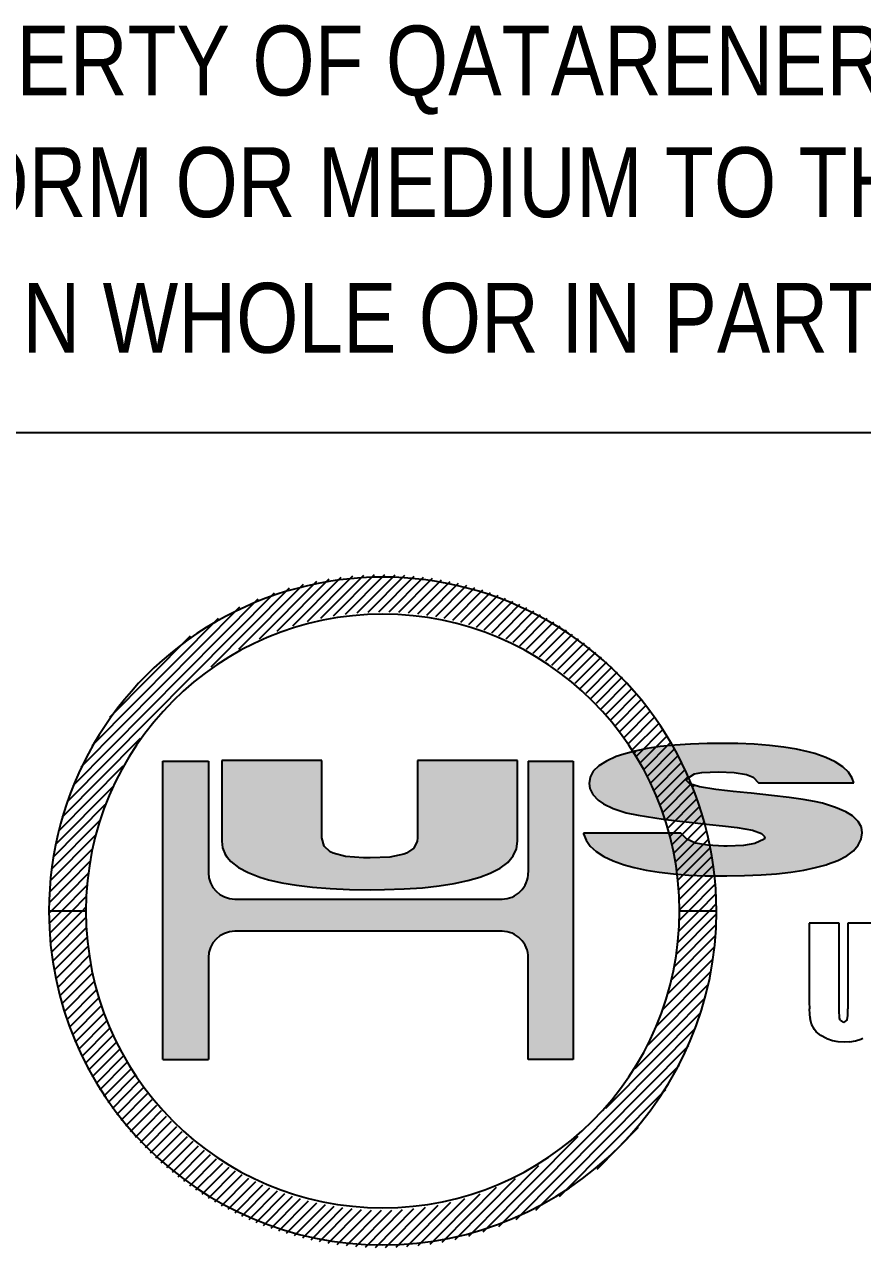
# Model space of a CAD drawing. Header units: millimetres. Extents: x -122 to 473, y -100 to 321.
# Drawn here: x 403.44 to 414.34, y -11.88 to 4.02 of the extents above; entities that cross this region are included whole.
import ezdxf

# ---------------------------------------------------------------- set-up
doc = ezdxf.new("R2010")
doc.units = ezdxf.units.MM
doc.styles.add('Arial Narrow', font='ARIALN.TTF', dxfattribs={"height": 0.2})

# ---------------------------------------------------------------- blocks, each defined once
blk = doc.blocks.new('Unknown-234528872-4356')
at = {"linetype": 'Continuous'}
for points in [[(412.714, -5.329), (412.484, -5.326), (410.836, -5.689)], [(412.484, -5.326), (412.318, -5.327), (410.836, -5.689)], [(412.318, -5.327), (412.099, -5.335), (410.836, -5.689)], [(412.928, -5.338), (412.714, -5.329), (410.836, -5.689)], [(412.099, -5.335), (411.896, -5.348), (410.836, -5.689)], [(413.128, -5.354), (412.928, -5.338), (410.836, -5.689)], [(411.896, -5.348), (411.707, -5.369), (410.836, -5.689)], [(413.312, -5.375), (413.128, -5.354), (410.836, -5.689)], [(411.707, -5.369), (411.535, -5.395), (410.836, -5.689)], [(413.48, -5.402), (413.312, -5.375), (410.836, -5.689)], [(411.535, -5.395), (411.377, -5.426), (410.836, -5.689)], [(413.632, -5.436), (413.48, -5.402), (410.836, -5.689)], [(405.831, -5.559), (405.238, -5.559), (405.831, -7.007)], [(405.831, -7.007), (405.238, -5.559), (405.832, -7.024)], [(405.832, -7.024), (405.238, -5.559), (405.833, -7.041)], [(405.833, -7.041), (405.238, -5.559), (405.835, -7.058)], [(405.835, -7.058), (405.238, -5.559), (405.838, -7.074)], [(405.838, -7.074), (405.238, -5.559), (405.841, -7.091)], [(405.841, -7.091), (405.238, -5.559), (405.846, -7.107)], [(405.846, -7.107), (405.238, -5.559), (405.851, -7.123)], [(405.851, -7.123), (405.238, -5.559), (405.857, -7.139)], [(405.238, -5.559), (405.238, -9.436), (405.857, -7.139)], [(407.306, -5.547), (406.004, -5.547), (406.015, -6.685)], [(406.004, -5.547), (406.004, -6.597), (406.015, -6.685)], [(407.306, -6.556), (407.306, -5.547), (406.015, -6.685)], [(409.852, -5.547), (408.549, -5.547), (409.624, -6.949)], [(408.549, -5.547), (408.549, -6.556), (409.624, -6.949)], [(409.852, -6.597), (409.852, -5.547), (409.624, -6.949)], [(409.747, -7.784), (410.573, -5.559), (409.731, -7.78)], [(410.573, -5.559), (409.969, -7.123), (409.731, -7.78)], [(409.763, -7.789), (410.573, -5.559), (409.747, -7.784)], [(409.779, -7.795), (410.573, -5.559), (409.763, -7.789)], [(409.794, -7.802), (410.573, -5.559), (409.779, -7.795)], [(409.809, -7.81), (410.573, -5.559), (409.794, -7.802)], [(409.823, -7.818), (410.573, -5.559), (409.809, -7.81)], [(409.838, -7.827), (410.573, -5.559), (409.823, -7.818)], [(409.851, -7.837), (410.573, -5.559), (409.838, -7.827)], [(409.864, -7.847), (410.573, -5.559), (409.851, -7.837)], [(409.877, -7.858), (410.573, -5.559), (409.864, -7.847)], [(409.889, -7.87), (410.573, -5.559), (409.877, -7.858)], [(409.901, -7.882), (410.573, -5.559), (409.889, -7.87)], [(409.912, -7.895), (410.573, -5.559), (409.901, -7.882)], [(409.922, -7.908), (410.573, -5.559), (409.912, -7.895)], [(409.931, -7.922), (410.573, -5.559), (409.922, -7.908)], [(409.94, -7.936), (410.573, -5.559), (409.931, -7.922)], [(409.949, -7.951), (410.573, -5.559), (409.94, -7.936)], [(409.956, -7.966), (410.573, -5.559), (409.949, -7.951)], [(409.963, -7.981), (410.573, -5.559), (409.956, -7.966)], [(410.573, -9.436), (410.573, -5.559), (409.963, -7.981)], [(409.974, -7.107), (409.969, -7.123), (410.573, -5.559)], [(409.979, -7.091), (409.974, -7.107), (410.573, -5.559)], [(409.982, -7.074), (409.979, -7.091), (410.573, -5.559)], [(409.985, -7.058), (409.982, -7.074), (410.573, -5.559)], [(409.987, -7.041), (409.985, -7.058), (410.573, -5.559)], [(409.988, -7.024), (409.987, -7.041), (410.573, -5.559)], [(409.989, -7.007), (409.988, -7.024), (410.573, -5.559)], [(409.989, -5.559), (409.989, -7.007), (410.573, -5.559)], [(411.377, -5.426), (411.234, -5.465), (410.836, -5.689)], [(413.716, -5.458), (413.632, -5.436), (410.836, -5.689)], [(413.86, -5.508), (413.716, -5.458), (410.836, -5.689)], [(411.234, -5.465), (411.133, -5.499), (410.836, -5.689)], [(411.133, -5.499), (411.006, -5.556), (410.836, -5.689)], [(413.982, -5.565), (413.86, -5.508), (410.836, -5.689)], [(411.006, -5.556), (410.907, -5.619), (410.836, -5.689)], [(414.079, -5.63), (413.982, -5.565), (410.836, -5.689)], [(410.793, -5.765), (410.78, -5.847), (410.836, -5.689)], [(410.78, -5.847), (410.789, -5.913), (410.836, -5.689)], [(410.789, -5.913), (410.828, -5.991), (410.836, -5.689)], [(410.828, -5.991), (410.897, -6.063), (410.836, -5.689)], [(414.153, -5.702), (414.079, -5.63), (410.836, -5.689)], [(410.897, -6.063), (410.968, -6.111), (410.836, -5.689)], [(410.968, -6.111), (411.092, -6.171), (410.836, -5.689)], [(411.092, -6.171), (411.248, -6.224), (410.836, -5.689)], [(411.248, -6.224), (411.264, -6.23), (410.836, -5.689)], [(411.264, -6.23), (411.419, -6.261), (410.836, -5.689)], [(411.419, -6.261), (411.636, -6.296), (410.836, -5.689)], [(411.636, -6.296), (411.746, -6.311), (410.836, -5.689)], [(411.746, -6.311), (411.921, -6.334), (410.836, -5.689)], [(411.921, -6.334), (412.122, -6.357), (410.836, -5.689)], [(412.122, -6.357), (412.349, -6.382), (410.836, -5.689)], [(412.349, -6.382), (412.517, -6.398), (410.836, -5.689)], [(412.517, -6.398), (412.707, -6.42), (410.836, -5.689)], [(412.707, -6.42), (412.907, -6.456), (410.836, -5.689)], [(412.907, -6.456), (413.025, -6.497), (410.836, -5.689)], [(413.025, -6.497), (414.018, -6.848), (410.836, -5.689)], [(414.018, -6.848), (414.131, -6.789), (410.836, -5.689)], [(414.131, -6.789), (414.219, -6.724), (410.836, -5.689)], [(414.219, -6.724), (414.282, -6.652), (410.836, -5.689)], [(414.282, -6.652), (414.32, -6.573), (410.836, -5.689)], [(414.32, -6.573), (414.332, -6.488), (410.836, -5.689)], [(414.332, -6.488), (414.322, -6.418), (410.836, -5.689)], [(414.322, -6.418), (414.28, -6.34), (410.836, -5.689)], [(414.28, -6.34), (414.208, -6.27), (410.836, -5.689)], [(414.208, -6.27), (414.118, -6.216), (410.836, -5.689)], [(414.118, -6.216), (413.984, -6.158), (410.836, -5.689)], [(413.984, -6.158), (412.428, -5.925), (410.836, -5.689)], [(412.428, -5.925), (412.217, -5.89), (410.836, -5.689)], [(412.217, -5.89), (412.091, -5.851), (410.836, -5.689)], [(412.091, -5.851), (412.049, -5.808), (410.836, -5.689)], [(412.049, -5.808), (412.053, -5.786), (410.836, -5.689)], [(412.053, -5.786), (412.151, -5.723), (410.836, -5.689)], [(412.151, -5.723), (412.247, -5.706), (410.836, -5.689)], [(412.247, -5.706), (412.463, -5.695), (410.836, -5.689)], [(412.463, -5.695), (414.153, -5.702), (410.836, -5.689)], [(412.666, -5.704), (414.153, -5.702), (412.463, -5.695)], [(414.202, -5.779), (414.153, -5.702), (412.666, -5.704)], [(412.829, -5.731), (414.222, -5.839), (412.666, -5.704)], [(414.222, -5.839), (414.202, -5.779), (412.666, -5.704)], [(412.913, -5.765), (414.222, -5.839), (412.829, -5.731)], [(412.986, -5.839), (414.222, -5.839), (412.913, -5.765)], [(412.583, -5.944), (412.428, -5.925), (413.984, -6.158)], [(412.655, -5.952), (412.583, -5.944), (413.984, -6.158)], [(412.838, -5.97), (412.655, -5.952), (413.984, -6.158)], [(412.889, -5.974), (412.838, -5.97), (413.984, -6.158)], [(413.155, -6.003), (412.889, -5.974), (413.984, -6.158)], [(413.382, -6.031), (413.155, -6.003), (413.984, -6.158)], [(413.567, -6.057), (413.382, -6.031), (413.984, -6.158)], [(413.713, -6.083), (413.567, -6.057), (413.984, -6.158)], [(413.815, -6.105), (413.713, -6.083), (413.984, -6.158)], [(411.974, -6.494), (410.708, -6.494), (412.052, -6.573)], [(412.052, -6.573), (410.708, -6.494), (412.164, -6.622)], [(412.164, -6.622), (410.708, -6.494), (412.32, -6.65)], [(410.708, -6.494), (410.709, -6.502), (412.32, -6.65)], [(410.709, -6.502), (410.742, -6.585), (412.32, -6.65)], [(413.065, -6.543), (413.573, -6.974), (413.025, -6.497)], [(413.573, -6.974), (413.726, -6.942), (413.025, -6.497)], [(413.726, -6.942), (413.864, -6.904), (413.025, -6.497)], [(413.864, -6.904), (413.88, -6.899), (413.025, -6.497)], [(413.88, -6.899), (414.018, -6.848), (413.025, -6.497)], [(407.334, -6.661), (407.306, -6.556), (406.015, -6.685)], [(407.413, -6.735), (407.334, -6.661), (406.015, -6.685)], [(408.545, -6.596), (408.503, -6.691), (409.624, -6.949)], [(408.549, -6.556), (408.545, -6.596), (409.624, -6.949)], [(409.838, -6.698), (409.852, -6.597), (409.624, -6.949)], [(412.32, -6.65), (410.742, -6.585), (412.533, -6.661)], [(410.742, -6.585), (410.797, -6.662), (412.533, -6.661)], [(412.533, -6.661), (410.797, -6.662), (412.575, -6.661)], [(410.797, -6.662), (410.874, -6.732), (412.575, -6.661)], [(412.575, -6.661), (410.874, -6.732), (412.79, -6.653)], [(410.874, -6.732), (410.973, -6.796), (412.79, -6.653)], [(410.973, -6.796), (411.095, -6.854), (412.79, -6.653)], [(411.095, -6.854), (411.239, -6.904), (412.79, -6.653)], [(412.79, -6.653), (411.239, -6.904), (412.936, -6.629)], [(411.239, -6.904), (411.366, -6.939), (412.936, -6.629)], [(411.366, -6.939), (411.523, -6.974), (412.936, -6.629)], [(411.523, -6.974), (411.693, -7.001), (412.936, -6.629)], [(411.693, -7.001), (411.878, -7.022), (412.936, -6.629)], [(411.878, -7.022), (412.077, -7.038), (412.936, -6.629)], [(412.077, -7.038), (412.29, -7.047), (412.936, -6.629)], [(412.936, -6.629), (412.29, -7.047), (413.056, -6.571)], [(412.29, -7.047), (412.517, -7.05), (413.056, -6.571)], [(412.517, -7.05), (412.572, -7.05), (413.056, -6.571)], [(412.572, -7.05), (412.803, -7.046), (413.056, -6.571)], [(412.803, -7.046), (413.018, -7.036), (413.056, -6.571)], [(413.056, -6.571), (413.018, -7.036), (413.065, -6.543)], [(413.018, -7.036), (413.219, -7.021), (413.065, -6.543)], [(413.219, -7.021), (413.403, -7.001), (413.065, -6.543)], [(413.403, -7.001), (413.573, -6.974), (413.065, -6.543)], [(406.054, -6.778), (406.123, -6.863), (406.015, -6.685)], [(406.123, -6.863), (406.22, -6.939), (406.015, -6.685)], [(406.22, -6.939), (406.346, -7.007), (406.015, -6.685)], [(406.346, -7.007), (406.499, -7.066), (406.015, -6.685)], [(406.499, -7.066), (406.612, -7.099), (406.015, -6.685)], [(406.612, -7.099), (406.783, -7.139), (406.015, -6.685)], [(406.783, -7.139), (406.974, -7.172), (406.015, -6.685)], [(406.974, -7.172), (407.185, -7.197), (406.015, -6.685)], [(407.185, -7.197), (407.415, -7.215), (406.015, -6.685)], [(407.415, -7.215), (407.665, -7.226), (406.015, -6.685)], [(407.665, -7.226), (407.935, -7.229), (406.015, -6.685)], [(407.935, -7.229), (408.121, -7.228), (406.015, -6.685)], [(408.121, -7.228), (408.377, -7.219), (406.015, -6.685)], [(408.377, -7.219), (408.613, -7.203), (406.015, -6.685)], [(408.613, -7.203), (408.83, -7.18), (406.015, -6.685)], [(408.83, -7.18), (409.026, -7.15), (406.015, -6.685)], [(409.026, -7.15), (409.204, -7.111), (406.015, -6.685)], [(409.204, -7.111), (409.361, -7.067), (406.015, -6.685)], [(409.361, -7.067), (409.495, -7.016), (406.015, -6.685)], [(409.495, -7.016), (409.624, -6.949), (406.015, -6.685)], [(409.624, -6.949), (407.848, -6.813), (406.015, -6.685)], [(407.848, -6.813), (407.614, -6.796), (406.015, -6.685)], [(407.614, -6.796), (407.453, -6.755), (406.015, -6.685)], [(407.453, -6.755), (407.413, -6.735), (406.015, -6.685)], [(407.935, -6.815), (407.848, -6.813), (409.624, -6.949)], [(408.19, -6.804), (407.935, -6.815), (409.624, -6.949)], [(408.373, -6.768), (408.19, -6.804), (409.624, -6.949)], [(408.408, -6.756), (408.373, -6.768), (409.624, -6.949)], [(408.503, -6.691), (408.408, -6.756), (409.624, -6.949)], [(409.794, -6.79), (409.838, -6.698), (409.624, -6.949)], [(409.723, -6.874), (409.794, -6.79), (409.624, -6.949)], [(405.857, -7.139), (405.238, -9.436), (405.864, -7.154)], [(405.864, -7.154), (405.238, -9.436), (405.871, -7.169)], [(409.698, -7.773), (409.956, -7.154), (409.682, -7.771)], [(409.956, -7.154), (409.949, -7.169), (409.682, -7.771)], [(409.715, -7.776), (409.963, -7.139), (409.698, -7.773)], [(409.963, -7.139), (409.956, -7.154), (409.698, -7.773)], [(409.731, -7.78), (409.963, -7.139), (409.715, -7.776)], [(409.969, -7.123), (409.963, -7.139), (409.731, -7.78)], [(405.871, -7.169), (405.238, -9.436), (405.88, -7.184)], [(405.88, -7.184), (405.238, -9.436), (405.889, -7.198)], [(405.889, -7.198), (405.238, -9.436), (405.898, -7.212)], [(405.898, -7.212), (405.238, -9.436), (405.908, -7.225)], [(405.908, -7.225), (405.238, -9.436), (405.919, -7.238)], [(405.919, -7.238), (405.238, -9.436), (405.931, -7.25)], [(405.931, -7.25), (405.238, -9.436), (405.943, -7.262)], [(405.943, -7.262), (405.238, -9.436), (405.956, -7.273)], [(405.956, -7.273), (405.238, -9.436), (405.969, -7.283)], [(405.969, -7.283), (405.238, -9.436), (405.982, -7.293)], [(405.982, -7.293), (405.238, -9.436), (405.997, -7.302)], [(405.997, -7.302), (405.238, -9.436), (406.011, -7.31)], [(406.011, -7.31), (405.238, -9.436), (406.026, -7.318)], [(409.949, -7.169), (409.94, -7.184), (409.682, -7.771)], [(409.94, -7.184), (409.931, -7.198), (409.682, -7.771)], [(409.931, -7.198), (409.922, -7.212), (409.682, -7.771)], [(409.922, -7.212), (409.912, -7.225), (409.682, -7.771)], [(409.912, -7.225), (409.901, -7.238), (409.682, -7.771)], [(409.901, -7.238), (409.889, -7.25), (409.682, -7.771)], [(409.889, -7.25), (409.877, -7.262), (409.682, -7.771)], [(409.877, -7.262), (409.864, -7.273), (409.682, -7.771)], [(409.864, -7.273), (409.851, -7.283), (409.682, -7.771)], [(409.851, -7.283), (409.838, -7.293), (409.682, -7.771)], [(409.838, -7.293), (409.823, -7.302), (409.682, -7.771)], [(409.823, -7.302), (409.809, -7.31), (409.682, -7.771)], [(409.809, -7.31), (409.794, -7.318), (409.682, -7.771)], [(406.026, -7.318), (405.238, -9.436), (406.041, -7.324)], [(406.041, -7.324), (405.238, -9.436), (406.057, -7.33)], [(406.057, -7.33), (405.238, -9.436), (406.073, -7.336)], [(406.073, -7.336), (405.238, -9.436), (406.089, -7.34)], [(406.089, -7.34), (405.238, -9.436), (406.105, -7.344)], [(406.105, -7.344), (405.238, -9.436), (406.122, -7.347)], [(405.238, -9.436), (405.857, -7.981), (406.122, -7.347)], [(405.857, -7.981), (405.864, -7.966), (406.122, -7.347)], [(406.122, -7.347), (405.864, -7.966), (406.138, -7.349)], [(406.138, -7.349), (405.864, -7.966), (406.155, -7.35)], [(405.864, -7.966), (405.871, -7.951), (406.155, -7.35)], [(406.155, -7.35), (405.871, -7.951), (406.172, -7.351)], [(405.871, -7.951), (405.88, -7.936), (406.172, -7.351)], [(405.88, -7.936), (405.889, -7.922), (406.172, -7.351)], [(405.889, -7.922), (405.898, -7.908), (406.172, -7.351)], [(405.898, -7.908), (405.908, -7.895), (406.172, -7.351)], [(405.908, -7.895), (405.919, -7.882), (406.172, -7.351)], [(405.919, -7.882), (405.931, -7.87), (406.172, -7.351)], [(405.931, -7.87), (405.943, -7.858), (406.172, -7.351)], [(405.943, -7.858), (405.956, -7.847), (406.172, -7.351)], [(405.956, -7.847), (405.969, -7.837), (406.172, -7.351)], [(405.969, -7.837), (405.982, -7.827), (406.172, -7.351)], [(405.982, -7.827), (405.997, -7.818), (406.172, -7.351)], [(405.997, -7.818), (406.011, -7.81), (406.172, -7.351)], [(406.011, -7.81), (406.026, -7.802), (406.172, -7.351)], [(406.026, -7.802), (406.041, -7.795), (406.172, -7.351)], [(406.041, -7.795), (406.057, -7.789), (406.172, -7.351)], [(406.057, -7.789), (406.073, -7.784), (406.172, -7.351)], [(406.073, -7.784), (406.089, -7.78), (406.172, -7.351)], [(406.089, -7.78), (406.105, -7.776), (406.172, -7.351)], [(406.105, -7.776), (406.122, -7.773), (406.172, -7.351)], [(406.122, -7.773), (406.138, -7.771), (406.172, -7.351)], [(406.138, -7.771), (406.155, -7.77), (406.172, -7.351)], [(406.155, -7.77), (406.172, -7.769), (406.172, -7.351)], [(406.172, -7.769), (409.649, -7.769), (406.172, -7.351)], [(409.649, -7.769), (409.665, -7.77), (406.172, -7.351)], [(409.665, -7.77), (409.682, -7.771), (406.172, -7.351)], [(409.682, -7.771), (409.649, -7.351), (406.172, -7.351)], [(409.665, -7.35), (409.649, -7.351), (409.682, -7.771)], [(409.682, -7.349), (409.665, -7.35), (409.682, -7.771)], [(409.794, -7.318), (409.779, -7.324), (409.682, -7.771)], [(409.779, -7.324), (409.763, -7.33), (409.682, -7.771)], [(409.763, -7.33), (409.747, -7.336), (409.682, -7.771)], [(409.747, -7.336), (409.731, -7.34), (409.682, -7.771)], [(409.731, -7.34), (409.715, -7.344), (409.682, -7.771)], [(409.715, -7.344), (409.698, -7.347), (409.682, -7.771)], [(409.698, -7.347), (409.682, -7.349), (409.682, -7.771)], [(405.851, -7.997), (405.857, -7.981), (405.238, -9.436)], [(405.846, -8.013), (405.851, -7.997), (405.238, -9.436)], [(405.841, -8.029), (405.846, -8.013), (405.238, -9.436)], [(405.838, -8.045), (405.841, -8.029), (405.238, -9.436)], [(405.835, -8.062), (405.838, -8.045), (405.238, -9.436)], [(405.833, -8.079), (405.835, -8.062), (405.238, -9.436)], [(405.832, -8.096), (405.833, -8.079), (405.238, -9.436)], [(405.831, -8.112), (405.832, -8.096), (405.238, -9.436)], [(409.969, -7.997), (410.573, -9.436), (409.963, -7.981)], [(409.974, -8.013), (410.573, -9.436), (409.969, -7.997)], [(409.979, -8.029), (410.573, -9.436), (409.974, -8.013)], [(409.982, -8.045), (410.573, -9.436), (409.979, -8.029)], [(409.985, -8.062), (410.573, -9.436), (409.982, -8.045)], [(409.987, -8.079), (410.573, -9.436), (409.985, -8.062)], [(409.988, -8.096), (410.573, -9.436), (409.987, -8.079)], [(409.989, -8.112), (410.573, -9.436), (409.988, -8.096)], [(405.831, -9.436), (405.831, -8.112), (405.238, -9.436)], [(409.989, -9.436), (410.573, -9.436), (409.989, -8.112)]]:
    blk.add_hatch(color=3, dxfattribs=at).paths.add_polyline_path(points)
at = {"color": 7, "linetype": 'Continuous'}
for p in [(378.469, -1.286), (378.472, -1.286)]:
    blk.add_line(p, (457.654, -1.286), dxfattribs=at)
at = {"color": 3, "linetype": 'Continuous'}
for p, q in [((406.93, -3.797), (407.558, -3.164)), ((407.118, -3.742), (407.708, -3.148)), ((407.294, -3.7), (407.852, -3.137)), ((407.459, -3.669), (407.992, -3.131)), ((407.615, -3.645), (408.126, -3.13)), ((407.765, -3.629), (408.257, -3.133)), ((407.908, -3.62), (408.384, -3.14)), ((408.046, -3.615), (408.508, -3.15)), ((408.179, -3.616), (408.628, -3.163)), ((408.308, -3.621), (408.746, -3.179)), ((405.866, -4.331), (406.884, -3.304)), ((406.226, -4.103), (407.067, -3.255)), ((406.495, -3.966), (407.239, -3.216)), ((406.725, -3.869), (407.402, -3.187)), ((408.433, -3.63), (408.861, -3.198)), ((408.554, -3.642), (408.973, -3.22)), ((408.672, -3.658), (409.082, -3.244)), ((408.786, -3.678), (409.19, -3.271)), ((408.898, -3.7), (409.295, -3.3)), ((409.007, -3.725), (409.397, -3.331)), ((403.991, -6.086), (406.689, -3.367)), ((404.07, -5.872), (406.476, -3.447)), ((409.113, -3.752), (409.498, -3.364)), ((409.217, -3.782), (409.597, -3.4)), ((409.318, -3.815), (409.694, -3.437)), ((409.418, -3.85), (409.788, -3.476)), ((404.175, -5.632), (406.238, -3.552)), ((409.514, -3.887), (409.881, -3.517)), ((409.609, -3.926), (409.973, -3.56)), ((409.702, -3.967), (410.062, -3.604)), ((409.793, -4.011), (410.15, -3.65)), ((404.319, -5.352), (405.96, -3.697)), ((409.882, -4.056), (410.236, -3.698)), ((409.968, -4.103), (410.321, -3.748)), ((410.054, -4.152), (410.404, -3.799)), ((404.549, -4.984), (405.596, -3.93)), ((410.137, -4.203), (410.485, -3.852)), ((410.218, -4.255), (410.565, -3.906)), ((410.298, -4.31), (410.643, -3.962)), ((410.376, -4.366), (410.72, -4.019)), ((410.452, -4.424), (410.795, -4.078)), ((410.527, -4.483), (410.869, -4.139)), ((410.6, -4.544), (410.941, -4.2)), ((410.671, -4.607), (411.012, -4.264)), ((410.741, -4.672), (411.081, -4.329)), ((410.809, -4.738), (411.149, -4.395)), ((410.876, -4.805), (411.216, -4.463)), ((410.94, -4.875), (411.281, -4.532)), ((411.004, -4.946), (411.344, -4.602)), ((411.065, -5.019), (411.407, -4.675)), ((411.125, -5.093), (411.467, -4.748)), ((411.183, -5.169), (411.526, -4.823)), ((411.24, -5.247), (411.584, -4.9)), ((411.294, -5.327), (411.64, -4.978)), ((411.347, -5.408), (411.695, -5.058)), ((411.399, -5.491), (411.748, -5.139)), ((411.448, -5.576), (411.799, -5.222)), ((403.929, -6.284), (404.947, -5.257)), ((411.535, -5.395), (411.377, -5.426)), ((411.496, -5.662), (411.849, -5.306)), ((411.707, -5.369), (411.535, -5.395)), ((411.542, -5.751), (411.898, -5.392)), ((411.896, -5.348), (411.707, -5.369)), ((412.099, -5.335), (411.896, -5.348)), ((412.318, -5.327), (412.099, -5.335)), ((412.484, -5.326), (412.318, -5.327)), ((412.714, -5.329), (412.484, -5.326)), ((412.928, -5.338), (412.714, -5.329)), ((413.128, -5.354), (412.928, -5.338)), ((413.312, -5.375), (413.128, -5.354)), ((413.48, -5.402), (413.312, -5.375)), ((413.632, -5.436), (413.48, -5.402)), ((405.238, -9.436), (405.238, -5.559)), ((405.238, -5.559), (405.831, -5.559)), ((405.238, -5.562), (405.241, -5.559)), ((405.831, -5.559), (405.831, -7.007)), ((406.004, -5.547), (406.004, -6.597)), ((407.306, -5.547), (406.004, -5.547)), ((407.306, -6.556), (407.306, -5.547)), ((408.549, -5.547), (408.549, -6.556)), ((409.852, -5.547), (408.549, -5.547)), ((408.549, -5.56), (408.561, -5.547)), ((409.852, -6.597), (409.852, -5.547)), ((409.989, -5.559), (409.989, -7.007)), ((409.989, -5.559), (410.573, -5.559)), ((410.573, -5.559), (410.573, -9.436)), ((411.006, -5.556), (410.907, -5.619)), ((411.133, -5.499), (411.006, -5.556)), ((411.234, -5.465), (411.133, -5.499)), ((411.377, -5.426), (411.234, -5.465)), ((411.37, -5.444), (411.39, -5.424)), ((411.586, -5.841), (411.944, -5.48)), ((413.716, -5.458), (413.632, -5.436)), ((413.86, -5.508), (413.716, -5.458)), ((413.982, -5.565), (413.86, -5.508)), ((414.079, -5.63), (413.982, -5.565)), ((403.88, -6.467), (404.721, -5.62)), ((410.836, -5.689), (410.793, -5.765)), ((410.907, -5.619), (410.836, -5.689)), ((411.628, -5.934), (411.989, -5.569)), ((411.668, -6.028), (412.033, -5.66)), ((412.053, -5.786), (412.151, -5.723)), ((412.151, -5.723), (412.247, -5.706)), ((412.247, -5.706), (412.463, -5.695)), ((412.463, -5.695), (412.666, -5.704)), ((412.666, -5.704), (412.829, -5.731)), ((414.153, -5.702), (414.079, -5.63)), ((414.202, -5.779), (414.153, -5.702)), ((410.793, -5.765), (410.78, -5.847)), ((410.78, -5.847), (410.789, -5.913)), ((411.705, -6.125), (412.074, -5.753)), ((411.741, -6.224), (412.114, -5.848)), ((412.049, -5.808), (412.053, -5.786)), ((412.091, -5.851), (412.049, -5.808)), ((412.217, -5.89), (412.091, -5.851)), ((412.131, -5.89), (412.151, -5.87)), ((412.829, -5.731), (412.913, -5.765)), ((412.913, -5.765), (412.986, -5.839)), ((412.986, -5.839), (414.222, -5.839)), ((414.222, -5.839), (414.202, -5.779)), ((403.842, -6.641), (404.585, -5.892)), ((410.789, -5.913), (410.828, -5.991)), ((410.828, -5.991), (410.897, -6.063)), ((411.775, -6.325), (412.152, -5.944)), ((411.806, -6.428), (412.188, -6.043)), ((412.428, -5.925), (412.217, -5.89)), ((412.583, -5.944), (412.428, -5.925)), ((412.655, -5.952), (412.583, -5.944)), ((412.838, -5.97), (412.655, -5.952)), ((412.889, -5.974), (412.838, -5.97)), ((413.155, -6.003), (412.889, -5.974)), ((413.382, -6.031), (413.155, -6.003)), ((413.567, -6.057), (413.382, -6.031)), ((403.812, -6.806), (404.489, -6.123)), ((410.897, -6.063), (410.968, -6.111)), ((410.968, -6.111), (411.092, -6.171)), ((411.092, -6.171), (411.248, -6.224)), ((411.834, -6.534), (412.222, -6.143)), ((413.713, -6.083), (413.567, -6.057)), ((413.815, -6.105), (413.713, -6.083)), ((413.984, -6.158), (413.815, -6.105)), ((414.118, -6.216), (413.984, -6.158)), ((403.79, -6.963), (404.418, -6.33)), ((411.248, -6.224), (411.264, -6.23)), ((411.264, -6.23), (411.419, -6.261)), ((411.419, -6.261), (411.636, -6.296)), ((411.636, -6.296), (411.746, -6.311)), ((411.746, -6.311), (411.921, -6.334)), ((411.86, -6.643), (412.254, -6.246)), ((411.884, -6.754), (412.284, -6.351)), ((411.921, -6.334), (412.122, -6.357)), ((412.122, -6.357), (412.349, -6.382)), ((412.255, -6.372), (412.282, -6.344)), ((414.208, -6.27), (414.118, -6.216)), ((414.28, -6.34), (414.208, -6.27)), ((414.322, -6.418), (414.28, -6.34)), ((403.774, -7.114), (404.363, -6.519)), ((410.708, -6.494), (410.709, -6.502)), ((411.974, -6.494), (410.708, -6.494)), ((410.709, -6.502), (410.742, -6.585)), ((411.826, -6.501), (411.832, -6.494)), ((411.904, -6.868), (412.311, -6.458)), ((412.052, -6.573), (411.974, -6.494)), ((412.349, -6.382), (412.517, -6.398)), ((412.517, -6.398), (412.707, -6.42)), ((412.707, -6.42), (412.907, -6.456)), ((412.907, -6.456), (413.025, -6.497)), ((413.025, -6.497), (413.065, -6.543)), ((414.32, -6.573), (414.332, -6.488)), ((414.332, -6.488), (414.322, -6.418)), ((406.004, -6.597), (406.015, -6.685)), ((407.334, -6.661), (407.306, -6.556)), ((407.413, -6.735), (407.334, -6.661)), ((408.545, -6.596), (408.503, -6.691)), ((408.549, -6.556), (408.545, -6.596)), ((409.838, -6.698), (409.852, -6.597)), ((410.742, -6.585), (410.797, -6.662)), ((410.797, -6.662), (410.874, -6.732)), ((411.922, -6.985), (412.337, -6.567)), ((411.936, -7.105), (412.359, -6.679)), ((412.164, -6.622), (412.052, -6.573)), ((412.32, -6.65), (412.164, -6.622)), ((412.533, -6.661), (412.32, -6.65)), ((412.575, -6.661), (412.533, -6.661)), ((412.79, -6.653), (412.575, -6.661)), ((412.936, -6.629), (412.79, -6.653)), ((413.056, -6.571), (412.936, -6.629)), ((413.065, -6.543), (413.056, -6.571)), ((414.219, -6.724), (414.282, -6.652)), ((414.282, -6.652), (414.32, -6.573)), ((403.763, -7.259), (404.322, -6.696)), ((406.015, -6.685), (406.054, -6.778)), ((406.054, -6.778), (406.123, -6.863)), ((407.453, -6.755), (407.413, -6.735)), ((407.614, -6.796), (407.453, -6.755)), ((407.848, -6.813), (407.614, -6.796)), ((407.935, -6.815), (407.848, -6.813)), ((408.19, -6.804), (407.935, -6.815)), ((408.373, -6.768), (408.19, -6.804)), ((408.408, -6.756), (408.373, -6.768)), ((408.503, -6.691), (408.408, -6.756)), ((409.723, -6.874), (409.794, -6.79)), ((409.794, -6.79), (409.838, -6.698)), ((410.874, -6.732), (410.973, -6.796)), ((410.973, -6.796), (411.095, -6.854)), ((411.947, -7.229), (412.38, -6.793)), ((414.018, -6.848), (414.131, -6.789)), ((414.131, -6.789), (414.219, -6.724)), ((403.758, -7.4), (404.29, -6.863)), ((406.123, -6.863), (406.22, -6.939)), ((406.22, -6.939), (406.346, -7.007)), ((409.495, -7.016), (409.624, -6.949)), ((409.624, -6.949), (409.723, -6.874)), ((411.095, -6.854), (411.239, -6.904)), ((411.239, -6.904), (411.366, -6.939)), ((411.366, -6.939), (411.523, -6.974)), ((411.523, -6.974), (411.693, -7.001)), ((411.954, -7.357), (412.397, -6.91)), ((413.403, -7.001), (413.573, -6.974)), ((413.573, -6.974), (413.726, -6.942)), ((413.726, -6.942), (413.864, -6.904)), ((413.864, -6.904), (413.88, -6.899)), ((413.88, -6.899), (414.018, -6.848)), ((403.786, -7.506), (404.267, -7.02)), ((406.346, -7.007), (406.499, -7.066)), ((406.499, -7.066), (406.612, -7.099)), ((406.612, -7.099), (406.783, -7.139)), ((406.783, -7.139), (406.974, -7.172)), ((408.83, -7.18), (409.026, -7.15)), ((409.026, -7.15), (409.204, -7.111)), ((409.204, -7.111), (409.361, -7.067)), ((409.361, -7.067), (409.495, -7.016)), ((411.693, -7.001), (411.878, -7.022)), ((411.878, -7.022), (412.077, -7.038)), ((411.907, -7.025), (411.925, -7.007)), ((411.957, -7.489), (412.412, -7.03)), ((412.073, -7.506), (412.424, -7.153)), ((412.077, -7.038), (412.29, -7.047)), ((412.29, -7.047), (412.517, -7.05)), ((412.517, -7.05), (412.572, -7.05)), ((412.572, -7.05), (412.803, -7.046)), ((412.803, -7.046), (413.018, -7.036)), ((413.018, -7.036), (413.219, -7.021)), ((413.219, -7.021), (413.403, -7.001)), ((403.919, -7.506), (404.252, -7.171)), ((406.974, -7.172), (407.185, -7.197)), ((407.185, -7.197), (407.415, -7.215)), ((407.415, -7.215), (407.665, -7.226)), ((407.665, -7.226), (407.935, -7.229)), ((407.935, -7.229), (408.121, -7.228)), ((408.121, -7.228), (408.377, -7.219)), ((408.377, -7.219), (408.613, -7.203)), ((408.613, -7.203), (408.83, -7.18)), ((412.207, -7.506), (412.432, -7.279)), ((404.053, -7.506), (404.242, -7.316)), ((404.187, -7.506), (404.238, -7.455)), ((406.172, -7.351), (409.649, -7.351)), ((412.341, -7.506), (412.437, -7.409)), ((404.237, -7.506), (403.756, -7.506)), ((403.756, -7.536), (403.786, -7.506)), ((403.759, -7.668), (403.919, -7.506)), ((403.766, -7.796), (404.053, -7.506)), ((403.776, -7.92), (404.187, -7.506)), ((403.789, -8.042), (404.238, -7.589)), ((411.916, -8.069), (412.438, -7.543)), ((411.935, -7.915), (412.341, -7.506)), ((411.948, -7.767), (412.207, -7.506)), ((411.955, -7.625), (412.073, -7.506)), ((412.438, -7.506), (411.957, -7.506)), ((403.805, -8.16), (404.243, -7.719)), ((409.649, -7.769), (406.172, -7.769)), ((411.889, -8.231), (412.434, -7.681)), ((414.035, -7.663), (413.644, -7.663)), ((413.644, -7.663), (413.644, -8.56)), ((414.035, -8.8), (414.035, -7.663)), ((414.537, -7.663), (414.147, -7.663)), ((414.147, -7.663), (414.147, -8.78)), ((403.824, -8.276), (404.252, -7.845)), ((411.853, -8.402), (412.426, -7.824)), ((403.846, -8.389), (404.264, -7.967)), ((403.87, -8.5), (404.28, -8.086)), ((411.806, -8.584), (412.413, -7.972)), ((403.896, -8.608), (404.299, -8.201)), ((405.831, -8.112), (405.831, -9.436)), ((409.989, -9.436), (409.989, -8.112)), ((411.743, -8.782), (412.394, -8.126)), ((403.925, -8.713), (404.321, -8.314)), ((403.956, -8.817), (404.346, -8.423)), ((411.661, -9), (412.368, -8.287)), ((403.989, -8.919), (404.373, -8.531)), ((411.548, -9.248), (412.334, -8.456)), ((413.644, -8.56), (413.644, -8.585)), ((413.644, -8.585), (413.645, -8.693)), ((404.024, -9.018), (404.403, -8.635)), ((404.061, -9.116), (404.436, -8.737)), ((411.38, -9.553), (412.291, -8.634)), ((413.645, -8.693), (413.647, -8.78)), ((404.099, -9.211), (404.47, -8.837)), ((411, -10.07), (412.236, -8.824)), ((413.65, -8.849), (413.647, -8.78)), ((413.654, -8.897), (413.65, -8.849)), ((413.654, -8.897), (413.655, -8.903)), ((413.675, -8.978), (413.655, -8.903)), ((414.039, -8.896), (414.035, -8.8)), ((414.046, -8.926), (414.039, -8.896)), ((414.137, -8.923), (414.145, -8.864)), ((414.145, -8.864), (414.147, -8.78)), ((404.14, -9.305), (404.507, -8.935)), ((404.182, -9.397), (404.546, -9.031)), ((409.608, -11.608), (412.166, -9.029)), ((413.714, -9.048), (413.675, -8.978)), ((413.736, -9.076), (413.714, -9.048)), ((414.046, -8.926), (414.088, -8.954)), ((414.137, -8.923), (414.088, -8.954)), ((414.088, -8.954), (414.088, -8.954)), ((404.227, -9.487), (404.587, -9.124)), ((404.272, -9.576), (404.63, -9.216)), ((413.793, -9.125), (413.736, -9.076)), ((413.868, -9.165), (413.793, -9.125)), ((413.868, -9.165), (413.874, -9.168)), ((413.945, -9.192), (413.874, -9.168)), ((414.021, -9.206), (413.945, -9.192)), ((414.106, -9.21), (414.021, -9.206)), ((414.17, -9.208), (414.106, -9.21)), ((414.17, -9.208), (414.247, -9.195)), ((414.247, -9.195), (414.317, -9.172)), ((414.317, -9.172), (414.342, -9.161)), ((404.32, -9.663), (404.675, -9.305)), ((409.832, -11.517), (412.076, -9.255)), ((404.369, -9.748), (404.721, -9.393)), ((404.42, -9.831), (404.77, -9.478)), ((405.238, -9.436), (405.831, -9.436)), ((410.573, -9.436), (409.989, -9.436)), ((410.087, -11.395), (411.955, -9.512)), ((404.472, -9.913), (404.82, -9.562)), ((404.526, -9.994), (404.872, -9.645)), ((404.581, -10.073), (404.926, -9.725)), ((404.638, -10.15), (404.982, -9.804)), ((410.397, -11.217), (411.778, -9.825)), ((404.697, -10.226), (405.039, -9.881)), ((404.757, -10.3), (405.098, -9.956)), ((404.818, -10.373), (405.159, -10.03)), ((404.881, -10.445), (405.221, -10.101)), ((404.945, -10.515), (405.285, -10.172)), ((405.011, -10.583), (405.351, -10.24)), ((405.078, -10.65), (405.418, -10.307)), ((410.884, -10.861), (411.425, -10.316)), ((405.147, -10.716), (405.487, -10.373)), ((405.217, -10.78), (405.558, -10.436)), ((409.404, -11.679), (410.64, -10.433)), ((405.288, -10.842), (405.63, -10.498)), ((405.361, -10.904), (405.703, -10.559)), ((405.436, -10.963), (405.779, -10.617)), ((405.512, -11.021), (405.856, -10.674)), ((405.589, -11.078), (405.935, -10.729)), ((405.668, -11.133), (406.016, -10.783)), ((405.749, -11.187), (406.098, -10.835)), ((405.831, -11.239), (406.182, -10.885)), ((405.915, -11.289), (406.268, -10.933)), ((409.216, -11.734), (410.127, -10.815)), ((406, -11.338), (406.356, -10.979)), ((406.087, -11.385), (406.446, -11.023)), ((406.176, -11.43), (406.538, -11.065)), ((406.266, -11.474), (406.631, -11.106)), ((408.871, -11.812), (409.578, -11.099)), ((409.039, -11.778), (409.825, -10.985)), ((406.358, -11.516), (406.727, -11.144)), ((406.452, -11.556), (406.825, -11.18)), ((406.548, -11.594), (406.925, -11.213)), ((406.646, -11.63), (407.028, -11.245)), ((406.745, -11.664), (407.133, -11.274)), ((408.559, -11.857), (409.167, -11.245)), ((408.712, -11.838), (409.363, -11.182)), ((406.847, -11.697), (407.24, -11.3)), ((406.951, -11.727), (407.351, -11.324)), ((407.057, -11.755), (407.464, -11.344)), ((407.165, -11.78), (407.58, -11.362)), ((407.276, -11.803), (407.699, -11.376)), ((407.389, -11.824), (407.822, -11.387)), ((407.506, -11.841), (407.949, -11.394)), ((407.625, -11.856), (408.08, -11.397)), ((407.747, -11.868), (408.215, -11.395)), ((407.872, -11.876), (408.356, -11.388)), ((408.001, -11.881), (408.502, -11.376)), ((408.134, -11.882), (408.655, -11.356)), ((408.271, -11.879), (408.816, -11.329)), ((408.412, -11.87), (408.985, -11.293))]:
    blk.add_line(p, q, dxfattribs=at)
for centre, radius, start, end in [((408.097, -7.506), 4.341, 359.9998, 180.0002), ((408.097, -7.506), 3.86, 0, 180), ((406.173, -7.009), 0.342, 179.7686, 269.7686), ((409.647, -7.009), 0.342, 270.2314, 0.2314), ((408.097, -7.506), 4.341, 180, 0), ((408.097, -7.506), 3.86, 180, 360), ((406.173, -8.111), 0.342, 90.2314, 180.2314), ((409.647, -8.111), 0.342, 359.7686, 89.7686)]:
    blk.add_arc(centre, radius, start, end, dxfattribs=at)
at = {"color": 7, "linetype": 'Continuous', "style": 'Arial Narrow'}
for s, height, p in [('THIS DOCUMENT IS PROPERTY OF QATARENERGY LNG.THIS DRAWING OR MATERIAL DESCRIBED THEREON MAY NOT BE COPIED', 0.909632, (390.136, 3.098)), ('OR DISCLOSED IN ANY FORM OR MEDIUM TO THIRD PARTIES, OR USED FOR OTHER THAN THE PURPOSE FOR WHICH', 0.90963, (390.119, 1.516)), ('IT HAS BEEN PROVIDED, IN WHOLE OR IN PART IN ANY MANNER EXCEPT AS EXPRESSLY PERMITTED BY QATARENERGY LNG.', 0.909632, (390.329, -0.248))]:
    blk.add_text(s, height=height, dxfattribs=at).set_placement(p)

msp = doc.modelspace()

# ---------------------------------------------------------------- block references
msp.add_blockref('Unknown-234528872-4356', (0, 0))

doc.saveas('drawing.dxf')
